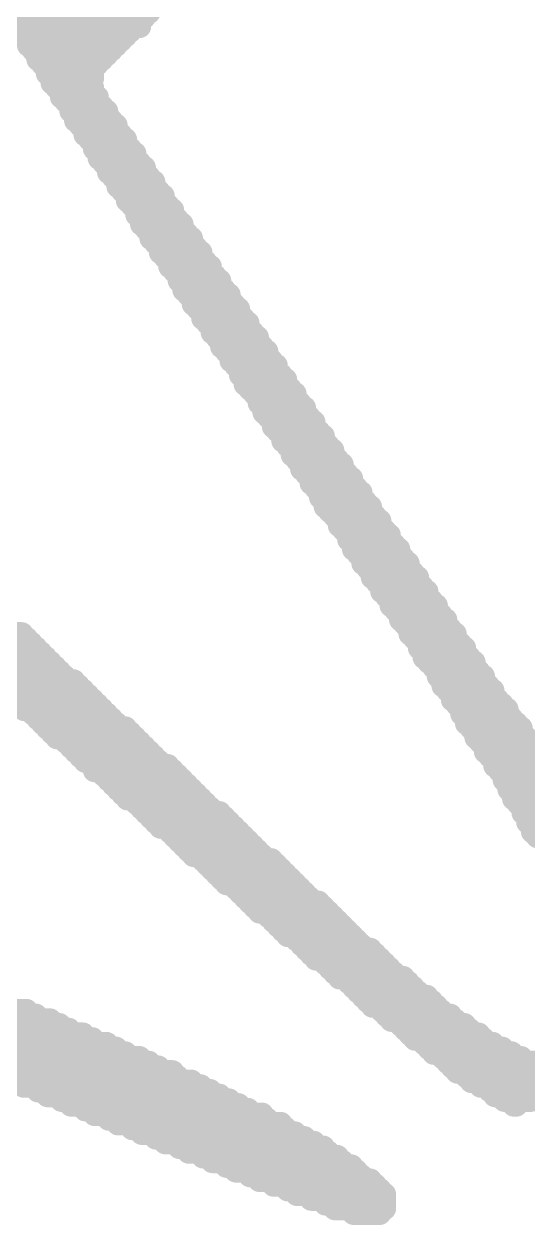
# Model space of a CAD drawing. Extents: x 0 to 224, y 0 to 219.
# Drawn here: x 14.498 to 15.585, y 39.964 to 42.555 of the extents above; entities that cross this region are included whole.
import ezdxf

# ---------------------------------------------------------------- set-up
doc = ezdxf.new("R2010")
doc.units = 0
doc.layers.add('2D_LINE_26', color=5, linetype='CONTINUOUS')

# ---------------------------------------------------------------- blocks, each defined once
blk = doc.blocks.new('SMOOTH_0$0508')
at = {"const_width": 0.0254}
blk.add_lwpolyline([(-0.0127, 0, 1), (0.0127, 0, 1)], format="xyb", close=True, dxfattribs=at)
blk = doc.blocks.new('DRAWING_1')
at = {"layer": '2D_LINE_26', "const_width": 0.0508}
for points in [[(1.30048, 12.10056), (2.06756, 12.10056)], [(1.3208, 12.0904), (2.0574, 12.0904)], [(1.34112, 12.08024), (2.04724, 12.08024)], [(1.36144, 12.07008), (2.04724, 12.07008)], [(1.38176, 12.05992), (2.02692, 12.05992)], [(1.79832, 12.04976), (2.01676, 12.04976)], [(1.80848, 12.0396), (2.0066, 12.0396)], [(1.80848, 12.02944), (1.99644, 12.02944)], [(1.81864, 12.01928), (1.98628, 12.01928)], [(1.8288, 12.00912), (1.97612, 12.00912)], [(1.8288, 11.99896), (1.96596, 11.99896)], [(1.83896, 11.9888), (1.9558, 11.9888)], [(1.84912, 11.97864), (1.94564, 11.97864)], [(1.84912, 11.96848), (1.94564, 11.96848)], [(1.85928, 11.95832), (1.94564, 11.95832)], [(1.85928, 11.94816), (1.93548, 11.94816)], [(1.86944, 11.938), (1.94564, 11.938)], [(1.8796, 11.92784), (1.94564, 11.92784)], [(1.8796, 11.91768), (1.9558, 11.91768)], [(1.88976, 11.90752), (1.9558, 11.90752)], [(1.89992, 11.89736), (1.96596, 11.89736)], [(1.89992, 11.8872), (1.97612, 11.8872)], [(1.91008, 11.87704), (1.97612, 11.87704)], [(1.91008, 11.86688), (1.98628, 11.86688)], [(1.92024, 11.85672), (1.99644, 11.85672)], [(1.9304, 11.84656), (1.99644, 11.84656)], [(1.9304, 11.8364), (2.0066, 11.8364)], [(1.94056, 11.82624), (2.01676, 11.82624)], [(1.95072, 11.81608), (2.01676, 11.81608)], [(1.95072, 11.80592), (2.02692, 11.80592)], [(1.96088, 11.79576), (2.03708, 11.79576)], [(1.96088, 11.7856), (2.03708, 11.7856)], [(1.97104, 11.77544), (2.04724, 11.77544)], [(1.9812, 11.76528), (2.0574, 11.76528)], [(1.9812, 11.75512), (2.0574, 11.75512)], [(1.99136, 11.74496), (2.06756, 11.74496)], [(2.00152, 11.7348), (2.07772, 11.7348)], [(2.00152, 11.72464), (2.07772, 11.72464)], [(2.01168, 11.71448), (2.08788, 11.71448)], [(2.02184, 11.70432), (2.09804, 11.70432)], [(2.02184, 11.69416), (2.09804, 11.69416)], [(2.032, 11.684), (2.1082, 11.684)], [(2.04216, 11.67384), (2.11836, 11.67384)], [(2.04216, 11.66368), (2.11836, 11.66368)], [(2.05232, 11.65352), (2.12852, 11.65352)], [(2.05232, 11.64336), (2.13868, 11.64336)], [(2.06248, 11.6332), (2.13868, 11.6332)], [(2.07264, 11.62304), (2.14884, 11.62304)], [(2.07264, 11.61288), (2.159, 11.61288)], [(2.0828, 11.60272), (2.159, 11.60272)], [(2.09296, 11.59256), (2.16916, 11.59256)], [(2.09296, 11.5824), (2.17932, 11.5824)], [(2.10312, 11.57224), (2.17932, 11.57224)], [(2.11328, 11.56208), (2.18948, 11.56208)], [(2.11328, 11.55192), (2.19964, 11.55192)], [(2.12344, 11.54176), (2.19964, 11.54176)], [(2.1336, 11.5316), (2.2098, 11.5316)], [(2.1336, 11.52144), (2.21996, 11.52144)], [(2.14376, 11.51128), (2.21996, 11.51128)], [(2.14376, 11.50112), (2.23012, 11.50112)], [(2.15392, 11.49096), (2.24028, 11.49096)], [(2.16408, 11.4808), (2.24028, 11.4808)], [(2.16408, 11.47064), (2.25044, 11.47064)], [(2.17424, 11.46048), (2.2606, 11.46048)], [(2.1844, 11.45032), (2.2606, 11.45032)], [(2.1844, 11.44016), (2.27076, 11.44016)], [(2.19456, 11.43), (2.28092, 11.43)], [(2.20472, 11.41984), (2.28092, 11.41984)], [(2.20472, 11.40968), (2.29108, 11.40968)], [(2.21488, 11.39952), (2.30124, 11.39952)], [(2.22504, 11.38936), (2.30124, 11.38936)], [(2.22504, 11.3792), (2.3114, 11.3792)], [(2.2352, 11.36904), (2.32156, 11.36904)], [(2.24536, 11.35888), (2.32156, 11.35888)], [(2.24536, 11.34872), (2.33172, 11.34872)], [(2.25552, 11.33856), (2.34188, 11.33856)], [(2.26568, 11.3284), (2.34188, 11.3284)], [(2.26568, 11.31824), (2.35204, 11.31824)], [(2.27584, 11.30808), (2.3622, 11.30808)], [(2.27584, 11.29792), (2.3622, 11.29792)], [(2.286, 11.28776), (2.37236, 11.28776)], [(2.29616, 11.2776), (2.38252, 11.2776)], [(2.30632, 11.26744), (2.38252, 11.26744)], [(2.30632, 11.25728), (2.39268, 11.25728)], [(2.31648, 11.24712), (2.40284, 11.24712)], [(2.31648, 11.23696), (2.40284, 11.23696)], [(2.32664, 11.2268), (2.413, 11.2268)], [(2.3368, 11.21664), (2.42316, 11.21664)], [(2.3368, 11.20648), (2.42316, 11.20648)], [(2.34696, 11.19632), (2.43332, 11.19632)], [(2.35712, 11.18616), (2.44348, 11.18616)], [(2.35712, 11.176), (2.44348, 11.176)], [(2.36728, 11.16584), (2.45364, 11.16584)], [(2.37744, 11.15568), (2.4638, 11.15568)], [(2.37744, 11.14552), (2.4638, 11.14552)], [(2.3876, 11.13536), (2.47396, 11.13536)], [(2.39776, 11.1252), (2.48412, 11.1252)], [(2.39776, 11.11504), (2.48412, 11.11504)], [(2.40792, 11.10488), (2.49428, 11.10488)], [(2.41808, 11.09472), (2.50444, 11.09472)], [(2.41808, 11.08456), (2.50444, 11.08456)], [(2.42824, 11.0744), (2.5146, 11.0744)], [(2.4384, 11.06424), (2.52476, 11.06424)], [(2.4384, 11.05408), (2.52476, 11.05408)], [(2.44856, 11.04392), (2.53492, 11.04392)], [(2.44856, 11.03376), (2.54508, 11.03376)], [(2.45872, 11.0236), (2.54508, 11.0236)], [(2.46888, 11.01344), (2.55524, 11.01344)], [(2.47904, 11.00328), (2.5654, 11.00328)], [(2.47904, 10.99312), (2.5654, 10.99312)], [(2.4892, 10.98296), (2.57556, 10.98296)], [(2.49936, 10.9728), (2.58572, 10.9728)], [(2.49936, 10.96264), (2.58572, 10.96264)], [(2.50952, 10.95248), (2.59588, 10.95248)], [(2.50952, 10.94232), (2.60604, 10.94232)], [(2.51968, 10.93216), (2.60604, 10.93216)], [(2.52984, 10.922), (2.6162, 10.922)], [(2.52984, 10.91184), (2.62636, 10.91184)], [(2.54, 10.90168), (2.62636, 10.90168)], [(2.55016, 10.89152), (2.63652, 10.89152)], [(2.55016, 10.88136), (2.64668, 10.88136)], [(2.56032, 10.8712), (2.64668, 10.8712)], [(2.57048, 10.86104), (2.65684, 10.86104)], [(2.57048, 10.85088), (2.667, 10.85088)], [(2.58064, 10.84072), (2.667, 10.84072)], [(2.5908, 10.83056), (2.67716, 10.83056)], [(2.5908, 10.8204), (2.68732, 10.8204)], [(2.60096, 10.81024), (2.68732, 10.81024)], [(2.61112, 10.80008), (2.69748, 10.80008)], [(2.61112, 10.78992), (2.70764, 10.78992)], [(2.62128, 10.77976), (2.70764, 10.77976)], [(1.61544, 10.75944), (1.79324, 10.75944)], [(2.63144, 10.7696), (2.7178, 10.7696)], [(2.63144, 10.75944), (2.72796, 10.75944)], [(1.6256, 10.74928), (1.8034, 10.74928)], [(1.63576, 10.73912), (1.81356, 10.73912)], [(1.64592, 10.72896), (1.82372, 10.72896)], [(2.6416, 10.74928), (2.72796, 10.74928)], [(2.65176, 10.73912), (2.73812, 10.73912)], [(2.65176, 10.72896), (2.74828, 10.72896)], [(1.65608, 10.7188), (1.83388, 10.7188)], [(1.6764, 10.70864), (1.84404, 10.70864)], [(2.66192, 10.7188), (2.74828, 10.7188)], [(2.66192, 10.70864), (2.75844, 10.70864)], [(1.68656, 10.69848), (1.8542, 10.69848)], [(1.69672, 10.68832), (1.86436, 10.68832)], [(1.70688, 10.67816), (1.87452, 10.67816)], [(2.67208, 10.69848), (2.7686, 10.69848)], [(2.68224, 10.68832), (2.7686, 10.68832)], [(2.6924, 10.67816), (2.77876, 10.67816)], [(1.71704, 10.668), (1.88468, 10.668)], [(1.73736, 10.65784), (1.905, 10.65784)], [(2.6924, 10.668), (2.78892, 10.668)], [(2.70256, 10.65784), (2.78892, 10.65784)], [(1.73736, 10.64768), (1.91516, 10.64768)], [(1.75768, 10.63752), (1.92532, 10.63752)], [(1.76784, 10.62736), (1.93548, 10.62736)], [(2.70256, 10.64768), (2.79908, 10.64768)], [(2.71272, 10.63752), (2.80924, 10.63752)], [(2.72288, 10.62736), (2.80924, 10.62736)], [(1.778, 10.6172), (1.94564, 10.6172)], [(1.78816, 10.60704), (1.9558, 10.60704)], [(1.79832, 10.59688), (1.96596, 10.59688)], [(2.72288, 10.6172), (2.8194, 10.6172)], [(2.73304, 10.60704), (2.82956, 10.60704)], [(2.7432, 10.59688), (2.83972, 10.59688)], [(1.81864, 10.58672), (1.97612, 10.58672)], [(1.8288, 10.57656), (1.98628, 10.57656)], [(2.7432, 10.58672), (2.83972, 10.58672)], [(2.75336, 10.57656), (2.84988, 10.57656)], [(1.83896, 10.5664), (1.99644, 10.5664)], [(1.84912, 10.55624), (2.01676, 10.55624)], [(1.85928, 10.54608), (2.02692, 10.54608)], [(2.75336, 10.5664), (2.86004, 10.5664)], [(2.76352, 10.55624), (2.8702, 10.55624)], [(2.77368, 10.54608), (2.8702, 10.54608)], [(1.86944, 10.53592), (2.03708, 10.53592)], [(1.88976, 10.52576), (2.04724, 10.52576)], [(2.77368, 10.53592), (2.88036, 10.53592)], [(2.78384, 10.52576), (2.89052, 10.52576)], [(1.89992, 10.5156), (2.0574, 10.5156)], [(1.91008, 10.50544), (2.06756, 10.50544)], [(1.92024, 10.49528), (2.07772, 10.49528)], [(2.794, 10.5156), (2.90068, 10.5156)], [(2.794, 10.50544), (2.90068, 10.50544)], [(2.80416, 10.49528), (2.91084, 10.49528)], [(1.9304, 10.48512), (2.08788, 10.48512)], [(1.95072, 10.47496), (2.1082, 10.47496)], [(2.81432, 10.48512), (2.921, 10.48512)], [(2.81432, 10.47496), (2.93116, 10.47496)], [(1.95072, 10.4648), (2.11836, 10.4648)], [(1.97104, 10.45464), (2.12852, 10.45464)], [(1.9812, 10.44448), (2.13868, 10.44448)], [(2.82448, 10.4648), (2.93116, 10.4648)], [(2.83464, 10.45464), (2.94132, 10.45464)], [(2.83464, 10.44448), (2.95148, 10.44448)], [(1.99136, 10.43432), (2.14884, 10.43432)], [(2.00152, 10.42416), (2.159, 10.42416)], [(2.8448, 10.43432), (2.96164, 10.43432)], [(2.8448, 10.42416), (2.9718, 10.42416)], [(2.01168, 10.414), (2.16916, 10.414)], [(2.02184, 10.40384), (2.17932, 10.40384)], [(2.04216, 10.39368), (2.18948, 10.39368)], [(2.85496, 10.414), (2.9718, 10.414)], [(2.85496, 10.40384), (2.98196, 10.40384)], [(2.86512, 10.39368), (2.99212, 10.39368)], [(2.05232, 10.38352), (2.19964, 10.38352)], [(2.06248, 10.37336), (2.21996, 10.37336)], [(2.87528, 10.38352), (3.00228, 10.38352)], [(2.87528, 10.37336), (3.01244, 10.37336)], [(2.07264, 10.3632), (2.23012, 10.3632)], [(2.0828, 10.35304), (2.24028, 10.35304)], [(2.09296, 10.34288), (2.25044, 10.34288)], [(2.88544, 10.3632), (3.01244, 10.3632)], [(2.88544, 10.35304), (3.0226, 10.35304)], [(2.8956, 10.34288), (3.03276, 10.34288)], [(2.11328, 10.33272), (2.2606, 10.33272)], [(2.12344, 10.32256), (2.27076, 10.32256)], [(2.1336, 10.3124), (2.28092, 10.3124)], [(2.8956, 10.33272), (3.04292, 10.33272)], [(2.90576, 10.32256), (3.05308, 10.32256)], [(2.14376, 10.30224), (2.29108, 10.30224)], [(2.15392, 10.29208), (2.30124, 10.29208)], [(2.16408, 10.28192), (2.3114, 10.28192)], [(2.1844, 10.27176), (2.33172, 10.27176)], [(2.19456, 10.2616), (2.34188, 10.2616)], [(2.20472, 10.25144), (2.35204, 10.25144)], [(2.21488, 10.24128), (2.3622, 10.24128)], [(2.22504, 10.23112), (2.37236, 10.23112)], [(2.2352, 10.22096), (2.38252, 10.22096)], [(2.25552, 10.2108), (2.39268, 10.2108)], [(2.26568, 10.20064), (2.40284, 10.20064)], [(2.27584, 10.19048), (2.413, 10.19048)], [(2.286, 10.18032), (2.43332, 10.18032)], [(2.29616, 10.17016), (2.44348, 10.17016)], [(2.30632, 10.16), (2.45364, 10.16)], [(2.32664, 10.14984), (2.4638, 10.14984)], [(2.3368, 10.13968), (2.47396, 10.13968)], [(2.34696, 10.12952), (2.48412, 10.12952)], [(2.35712, 10.11936), (2.49428, 10.11936)], [(2.36728, 10.1092), (2.50444, 10.1092)], [(2.3876, 10.09904), (2.5146, 10.09904)], [(2.39776, 10.08888), (2.52476, 10.08888)], [(2.40792, 10.07872), (2.54508, 10.07872)], [(2.41808, 10.06856), (2.55524, 10.06856)], [(2.42824, 10.0584), (2.5654, 10.0584)], [(2.44856, 10.04824), (2.57556, 10.04824)], [(2.45872, 10.03808), (2.58572, 10.03808)], [(2.46888, 10.02792), (2.59588, 10.02792)], [(2.47904, 10.01776), (2.6162, 10.01776)], [(2.49936, 10.0076), (2.62636, 10.0076)], [(2.50952, 9.99744), (2.63652, 9.99744)], [(2.51968, 9.98728), (2.64668, 9.98728)], [(2.52984, 9.97712), (2.667, 9.97712)], [(2.54, 9.96696), (2.67716, 9.96696)], [(2.55016, 9.9568), (2.68732, 9.9568)], [(1.39192, 9.94664), (1.8034, 9.94664)], [(1.41224, 9.93648), (1.82372, 9.93648)], [(1.44272, 9.92632), (1.8542, 9.92632)], [(2.57048, 9.94664), (2.69748, 9.94664)], [(2.58064, 9.93648), (2.7178, 9.93648)], [(2.5908, 9.92632), (2.72796, 9.92632)], [(1.4732, 9.91616), (1.87452, 9.91616)], [(1.49352, 9.906), (1.89484, 9.906)], [(2.61112, 9.91616), (2.74828, 9.91616)], [(2.62128, 9.906), (2.75844, 9.906)], [(1.524, 9.89584), (1.92532, 9.89584)], [(1.54432, 9.88568), (1.94564, 9.88568)], [(1.5748, 9.87552), (1.97612, 9.87552)], [(2.63144, 9.89584), (2.77876, 9.89584)], [(2.6416, 9.88568), (2.78892, 9.88568)], [(2.66192, 9.87552), (2.80924, 9.87552)], [(1.59512, 9.86536), (1.99644, 9.86536)], [(1.6256, 9.8552), (2.01676, 9.8552)], [(2.67208, 9.86536), (2.82956, 9.86536)], [(2.68224, 9.8552), (2.84988, 9.8552)], [(1.64592, 9.84504), (2.04724, 9.84504)], [(1.6764, 9.83488), (2.06756, 9.83488)], [(1.69672, 9.82472), (2.08788, 9.82472)], [(2.70256, 9.84504), (2.8702, 9.84504)], [(2.71272, 9.83488), (2.91084, 9.83488)], [(2.72288, 9.82472), (3.01244, 9.82472)], [(1.7272, 9.81456), (2.11836, 9.81456)], [(1.74752, 9.8044), (2.12852, 9.8044)], [(1.778, 9.79424), (2.159, 9.79424)], [(2.73304, 9.81456), (2.99212, 9.81456)], [(2.75336, 9.8044), (2.98196, 9.8044)], [(2.76352, 9.79424), (2.96164, 9.79424)], [(1.79832, 9.78408), (2.17932, 9.78408)], [(1.8288, 9.77392), (2.19964, 9.77392)], [(2.78384, 9.78408), (2.95148, 9.78408)], [(2.80416, 9.77392), (2.93116, 9.77392)], [(1.84912, 9.76376), (2.21996, 9.76376)], [(1.8796, 9.7536), (2.24028, 9.7536)], [(1.89992, 9.74344), (2.2606, 9.74344)], [(2.81432, 9.76376), (2.91084, 9.76376)], [(2.83464, 9.7536), (2.89052, 9.7536)], [(2.85496, 9.74344), (2.86004, 9.74344)], [(1.9304, 9.73328), (2.28092, 9.73328)], [(1.95072, 9.72312), (2.3114, 9.72312)], [(1.9812, 9.71296), (2.32156, 9.71296)], [(2.00152, 9.7028), (2.35204, 9.7028)], [(2.032, 9.69264), (2.3622, 9.69264)], [(2.05232, 9.68248), (2.38252, 9.68248)], [(2.0828, 9.67232), (2.40284, 9.67232)], [(2.10312, 9.66216), (2.42316, 9.66216)], [(2.1336, 9.652), (2.44348, 9.652)], [(2.15392, 9.64184), (2.45364, 9.64184)], [(2.1844, 9.63168), (2.47396, 9.63168)], [(2.20472, 9.62152), (2.48412, 9.62152)], [(2.2352, 9.61136), (2.50444, 9.61136)], [(2.25552, 9.6012), (2.5146, 9.6012)], [(2.286, 9.59104), (2.52476, 9.59104)], [(2.30632, 9.58088), (2.54508, 9.58088)], [(2.3368, 9.57072), (2.55524, 9.57072)], [(2.36728, 9.56056), (2.5654, 9.56056)], [(2.3876, 9.5504), (2.57556, 9.5504)], [(2.41808, 9.54024), (2.57556, 9.54024)], [(2.44856, 9.53008), (2.57556, 9.53008)], [(2.46888, 9.51992), (2.57556, 9.51992)], [(2.50952, 9.50976), (2.5654, 9.50976)]]:
    blk.add_lwpolyline(points, dxfattribs=at)
at = {"layer": '2D_LINE_26'}
for p in [(2.06756, 12.10056), (2.04724, 12.08024), (2.0574, 12.0904), (1.79832, 12.04976), (2.01676, 12.04976), (2.02692, 12.05992), (2.04724, 12.07008), (1.80848, 12.0396), (1.80848, 12.02944), (1.99644, 12.02944), (2.0066, 12.0396), (1.81864, 12.01928), (1.8288, 12.00912), (1.8288, 11.99896), (1.96596, 11.99896), (1.97612, 12.00912), (1.98628, 12.01928), (1.83896, 11.9888), (1.84912, 11.97864), (1.94564, 11.97864), (1.9558, 11.9888), (1.84912, 11.96848), (1.85928, 11.95832), (1.85928, 11.94816), (1.93548, 11.94816), (1.94564, 11.96848), (1.94564, 11.95832), (1.86944, 11.938), (1.8796, 11.92784), (1.94564, 11.938), (1.94564, 11.92784), (1.8796, 11.91768), (1.88976, 11.90752), (1.89992, 11.89736), (1.9558, 11.91768), (1.9558, 11.90752), (1.96596, 11.89736), (1.89992, 11.8872), (1.91008, 11.87704), (1.91008, 11.86688), (1.97612, 11.8872), (1.97612, 11.87704), (1.98628, 11.86688), (1.92024, 11.85672), (1.9304, 11.84656), (1.99644, 11.85672), (1.99644, 11.84656), (1.9304, 11.8364), (1.94056, 11.82624), (1.95072, 11.81608), (2.0066, 11.8364), (2.01676, 11.82624), (2.01676, 11.81608), (1.95072, 11.80592), (1.96088, 11.79576), (2.02692, 11.80592), (2.03708, 11.79576), (1.96088, 11.7856), (1.97104, 11.77544), (1.9812, 11.76528), (2.03708, 11.7856), (2.04724, 11.77544), (2.0574, 11.76528), (1.9812, 11.75512), (1.99136, 11.74496), (2.0574, 11.75512), (2.06756, 11.74496), (2.00152, 11.7348), (2.00152, 11.72464), (2.01168, 11.71448), (2.07772, 11.7348), (2.07772, 11.72464), (2.08788, 11.71448), (2.02184, 11.70432), (2.02184, 11.69416), (2.09804, 11.70432), (2.09804, 11.69416), (2.032, 11.684), (2.04216, 11.67384), (2.04216, 11.66368), (2.1082, 11.684), (2.11836, 11.67384), (2.11836, 11.66368), (2.05232, 11.65352), (2.05232, 11.64336), (2.06248, 11.6332), (2.12852, 11.65352), (2.13868, 11.64336), (2.13868, 11.6332), (2.07264, 11.62304), (2.07264, 11.61288), (2.14884, 11.62304), (2.159, 11.61288), (2.0828, 11.60272), (2.09296, 11.59256), (2.09296, 11.5824), (2.159, 11.60272), (2.16916, 11.59256), (2.17932, 11.5824), (2.10312, 11.57224), (2.11328, 11.56208), (2.17932, 11.57224), (2.18948, 11.56208), (2.11328, 11.55192), (2.12344, 11.54176), (2.1336, 11.5316), (2.19964, 11.55192), (2.19964, 11.54176), (2.2098, 11.5316), (2.1336, 11.52144), (2.14376, 11.51128), (2.21996, 11.52144), (2.21996, 11.51128), (2.14376, 11.50112), (2.15392, 11.49096), (2.16408, 11.4808), (2.23012, 11.50112), (2.24028, 11.49096), (2.24028, 11.4808), (2.16408, 11.47064), (2.17424, 11.46048), (2.25044, 11.47064), (2.2606, 11.46048), (2.1844, 11.45032), (2.1844, 11.44016), (2.19456, 11.43), (2.2606, 11.45032), (2.27076, 11.44016), (2.28092, 11.43), (2.20472, 11.41984), (2.20472, 11.40968), (2.28092, 11.41984), (2.29108, 11.40968), (2.21488, 11.39952), (2.22504, 11.38936), (2.22504, 11.3792), (2.30124, 11.39952), (2.30124, 11.38936), (2.3114, 11.3792), (2.2352, 11.36904), (2.24536, 11.35888), (2.24536, 11.34872), (2.32156, 11.36904), (2.32156, 11.35888), (2.33172, 11.34872), (2.25552, 11.33856), (2.26568, 11.3284), (2.34188, 11.33856), (2.34188, 11.3284), (2.26568, 11.31824), (2.27584, 11.30808), (2.27584, 11.29792), (2.35204, 11.31824), (2.3622, 11.30808), (2.3622, 11.29792), (2.286, 11.28776), (2.29616, 11.2776), (2.37236, 11.28776), (2.38252, 11.2776), (2.30632, 11.26744), (2.30632, 11.25728), (2.31648, 11.24712), (2.38252, 11.26744), (2.39268, 11.25728), (2.40284, 11.24712), (2.31648, 11.23696), (2.32664, 11.2268), (2.40284, 11.23696), (2.413, 11.2268), (2.3368, 11.21664), (2.3368, 11.20648), (2.34696, 11.19632), (2.42316, 11.21664), (2.42316, 11.20648), (2.43332, 11.19632), (2.35712, 11.18616), (2.35712, 11.176), (2.44348, 11.18616), (2.44348, 11.176), (2.36728, 11.16584), (2.37744, 11.15568), (2.37744, 11.14552), (2.45364, 11.16584), (2.4638, 11.15568), (2.4638, 11.14552), (2.3876, 11.13536), (2.39776, 11.1252), (2.39776, 11.11504), (2.47396, 11.13536), (2.48412, 11.1252), (2.48412, 11.11504), (2.40792, 11.10488), (2.41808, 11.09472), (2.49428, 11.10488), (2.50444, 11.09472), (2.41808, 11.08456), (2.42824, 11.0744), (2.4384, 11.06424), (2.50444, 11.08456), (2.5146, 11.0744), (2.52476, 11.06424), (2.4384, 11.05408), (2.44856, 11.04392), (2.52476, 11.05408), (2.53492, 11.04392), (2.44856, 11.03376), (2.45872, 11.0236), (2.46888, 11.01344), (2.54508, 11.03376), (2.54508, 11.0236), (2.55524, 11.01344), (2.47904, 11.00328), (2.47904, 10.99312), (2.5654, 11.00328), (2.5654, 10.99312), (2.4892, 10.98296), (2.49936, 10.9728), (2.49936, 10.96264), (2.57556, 10.98296), (2.58572, 10.9728), (2.58572, 10.96264), (2.50952, 10.95248), (2.50952, 10.94232), (2.59588, 10.95248), (2.60604, 10.94232), (2.51968, 10.93216), (2.52984, 10.922), (2.52984, 10.91184), (2.60604, 10.93216), (2.6162, 10.922), (2.62636, 10.91184), (2.54, 10.90168), (2.55016, 10.89152), (2.62636, 10.90168), (2.63652, 10.89152), (2.55016, 10.88136), (2.56032, 10.8712), (2.57048, 10.86104), (2.64668, 10.88136), (2.64668, 10.8712), (2.65684, 10.86104), (2.57048, 10.85088), (2.58064, 10.84072), (2.5908, 10.83056), (2.667, 10.85088), (2.667, 10.84072), (2.67716, 10.83056), (2.5908, 10.8204), (2.60096, 10.81024), (2.68732, 10.8204), (2.68732, 10.81024), (2.61112, 10.80008), (2.61112, 10.78992), (2.62128, 10.77976), (2.69748, 10.80008), (2.70764, 10.78992), (2.70764, 10.77976), (1.79324, 10.75944), (2.63144, 10.7696), (2.63144, 10.75944), (2.7178, 10.7696), (2.72796, 10.75944), (1.8034, 10.74928), (1.81356, 10.73912), (1.82372, 10.72896), (2.6416, 10.74928), (2.65176, 10.73912), (2.65176, 10.72896), (2.72796, 10.74928), (2.73812, 10.73912), (2.74828, 10.72896), (1.83388, 10.7188), (1.84404, 10.70864), (2.66192, 10.7188), (2.66192, 10.70864), (2.74828, 10.7188), (2.75844, 10.70864), (1.8542, 10.69848), (1.86436, 10.68832), (1.87452, 10.67816), (2.67208, 10.69848), (2.68224, 10.68832), (2.6924, 10.67816), (2.7686, 10.69848), (2.7686, 10.68832), (2.77876, 10.67816), (1.88468, 10.668), (1.905, 10.65784), (2.6924, 10.668), (2.70256, 10.65784), (2.78892, 10.668), (2.78892, 10.65784), (1.91516, 10.64768), (1.92532, 10.63752), (1.93548, 10.62736), (2.70256, 10.64768), (2.71272, 10.63752), (2.72288, 10.62736), (2.79908, 10.64768), (2.80924, 10.63752), (2.80924, 10.62736), (1.778, 10.6172), (1.78816, 10.60704), (1.79832, 10.59688), (1.94564, 10.6172), (1.9558, 10.60704), (1.96596, 10.59688), (2.72288, 10.6172), (2.73304, 10.60704), (2.7432, 10.59688), (2.8194, 10.6172), (2.82956, 10.60704), (2.83972, 10.59688), (1.81864, 10.58672), (1.8288, 10.57656), (1.97612, 10.58672), (1.98628, 10.57656), (2.7432, 10.58672), (2.75336, 10.57656), (2.83972, 10.58672), (2.84988, 10.57656), (1.83896, 10.5664), (1.84912, 10.55624), (1.85928, 10.54608), (1.99644, 10.5664), (2.01676, 10.55624), (2.02692, 10.54608), (2.75336, 10.5664), (2.76352, 10.55624), (2.77368, 10.54608), (2.86004, 10.5664), (2.8702, 10.55624), (2.8702, 10.54608), (1.86944, 10.53592), (1.88976, 10.52576), (2.03708, 10.53592), (2.04724, 10.52576), (2.77368, 10.53592), (2.78384, 10.52576), (2.88036, 10.53592), (2.89052, 10.52576), (1.89992, 10.5156), (1.91008, 10.50544), (1.92024, 10.49528), (2.0574, 10.5156), (2.06756, 10.50544), (2.07772, 10.49528), (2.794, 10.5156), (2.794, 10.50544), (2.80416, 10.49528), (2.90068, 10.5156), (2.90068, 10.50544), (1.9304, 10.48512), (1.95072, 10.47496), (2.08788, 10.48512), (2.1082, 10.47496), (2.81432, 10.48512), (2.81432, 10.47496), (1.95072, 10.4648), (1.97104, 10.45464), (1.9812, 10.44448), (2.11836, 10.4648), (2.12852, 10.45464), (2.13868, 10.44448), (2.82448, 10.4648), (2.83464, 10.45464), (2.83464, 10.44448), (1.99136, 10.43432), (2.00152, 10.42416), (2.14884, 10.43432), (2.159, 10.42416), (2.8448, 10.43432), (2.8448, 10.42416), (2.01168, 10.414), (2.02184, 10.40384), (2.04216, 10.39368), (2.16916, 10.414), (2.17932, 10.40384), (2.18948, 10.39368), (2.85496, 10.414), (2.85496, 10.40384), (2.86512, 10.39368), (2.05232, 10.38352), (2.06248, 10.37336), (2.19964, 10.38352), (2.21996, 10.37336), (2.87528, 10.38352), (2.87528, 10.37336), (2.07264, 10.3632), (2.0828, 10.35304), (2.09296, 10.34288), (2.23012, 10.3632), (2.24028, 10.35304), (2.25044, 10.34288), (2.88544, 10.3632), (2.88544, 10.35304), (2.8956, 10.34288), (2.11328, 10.33272), (2.12344, 10.32256), (2.1336, 10.3124), (2.2606, 10.33272), (2.27076, 10.32256), (2.28092, 10.3124), (2.8956, 10.33272), (2.90576, 10.32256), (2.14376, 10.30224), (2.15392, 10.29208), (2.29108, 10.30224), (2.30124, 10.29208), (2.16408, 10.28192), (2.1844, 10.27176), (2.19456, 10.2616), (2.3114, 10.28192), (2.33172, 10.27176), (2.34188, 10.2616), (2.20472, 10.25144), (2.21488, 10.24128), (2.35204, 10.25144), (2.3622, 10.24128), (2.22504, 10.23112), (2.2352, 10.22096), (2.25552, 10.2108), (2.37236, 10.23112), (2.38252, 10.22096), (2.39268, 10.2108), (2.26568, 10.20064), (2.27584, 10.19048), (2.40284, 10.20064), (2.413, 10.19048), (2.286, 10.18032), (2.29616, 10.17016), (2.30632, 10.16), (2.43332, 10.18032), (2.44348, 10.17016), (2.45364, 10.16), (2.32664, 10.14984), (2.3368, 10.13968), (2.4638, 10.14984), (2.47396, 10.13968), (2.34696, 10.12952), (2.35712, 10.11936), (2.36728, 10.1092), (2.48412, 10.12952), (2.49428, 10.11936), (2.50444, 10.1092), (2.3876, 10.09904), (2.39776, 10.08888), (2.40792, 10.07872), (2.5146, 10.09904), (2.52476, 10.08888), (2.54508, 10.07872), (2.41808, 10.06856), (2.42824, 10.0584), (2.55524, 10.06856), (2.5654, 10.0584), (2.44856, 10.04824), (2.45872, 10.03808), (2.46888, 10.02792), (2.57556, 10.04824), (2.58572, 10.03808), (2.59588, 10.02792), (2.47904, 10.01776), (2.49936, 10.0076), (2.6162, 10.01776), (2.62636, 10.0076), (2.50952, 9.99744), (2.51968, 9.98728), (2.52984, 9.97712), (2.63652, 9.99744), (2.64668, 9.98728), (2.667, 9.97712), (2.54, 9.96696), (2.55016, 9.9568), (2.67716, 9.96696), (2.68732, 9.9568), (1.8034, 9.94664), (1.82372, 9.93648), (1.8542, 9.92632), (2.57048, 9.94664), (2.58064, 9.93648), (2.5908, 9.92632), (2.69748, 9.94664), (2.7178, 9.93648), (2.72796, 9.92632), (1.87452, 9.91616), (1.89484, 9.906), (2.61112, 9.91616), (2.62128, 9.906), (2.74828, 9.91616), (2.75844, 9.906), (1.92532, 9.89584), (1.94564, 9.88568), (1.97612, 9.87552), (2.63144, 9.89584), (2.6416, 9.88568), (2.66192, 9.87552), (2.77876, 9.89584), (2.78892, 9.88568), (2.80924, 9.87552), (1.99644, 9.86536), (2.01676, 9.8552), (2.67208, 9.86536), (2.68224, 9.8552), (2.82956, 9.86536), (2.84988, 9.8552), (2.04724, 9.84504), (2.06756, 9.83488), (2.08788, 9.82472), (2.70256, 9.84504), (2.71272, 9.83488), (2.72288, 9.82472), (2.8702, 9.84504), (1.778, 9.79424), (2.11836, 9.81456), (2.12852, 9.8044), (2.159, 9.79424), (2.73304, 9.81456), (2.75336, 9.8044), (2.76352, 9.79424), (1.79832, 9.78408), (1.8288, 9.77392), (2.17932, 9.78408), (2.19964, 9.77392), (2.78384, 9.78408), (2.80416, 9.77392), (1.84912, 9.76376), (1.8796, 9.7536), (1.89992, 9.74344), (2.21996, 9.76376), (2.24028, 9.7536), (2.2606, 9.74344), (2.81432, 9.76376), (2.83464, 9.7536), (2.85496, 9.74344), (2.86004, 9.74344), (2.89052, 9.7536), (1.9304, 9.73328), (1.95072, 9.72312), (2.28092, 9.73328), (2.3114, 9.72312), (1.9812, 9.71296), (2.00152, 9.7028), (2.032, 9.69264), (2.32156, 9.71296), (2.35204, 9.7028), (2.3622, 9.69264), (2.05232, 9.68248), (2.0828, 9.67232), (2.38252, 9.68248), (2.40284, 9.67232), (2.10312, 9.66216), (2.1336, 9.652), (2.15392, 9.64184), (2.42316, 9.66216), (2.44348, 9.652), (2.45364, 9.64184), (2.1844, 9.63168), (2.20472, 9.62152), (2.47396, 9.63168), (2.48412, 9.62152), (2.2352, 9.61136), (2.25552, 9.6012), (2.286, 9.59104), (2.50444, 9.61136), (2.5146, 9.6012), (2.52476, 9.59104), (2.30632, 9.58088), (2.3368, 9.57072), (2.36728, 9.56056), (2.54508, 9.58088), (2.55524, 9.57072), (2.5654, 9.56056), (2.3876, 9.5504), (2.41808, 9.54024), (2.57556, 9.5504), (2.57556, 9.54024), (2.44856, 9.53008), (2.46888, 9.51992), (2.50952, 9.50976), (2.5654, 9.50976), (2.57556, 9.53008), (2.57556, 9.51992)]:
    blk.add_blockref('SMOOTH_0$0508', p, dxfattribs=at)

msp = doc.modelspace()

# ---------------------------------------------------------------- block references
msp.add_blockref('DRAWING_1', (12.7, 30.48))

doc.saveas('drawing.dxf')
